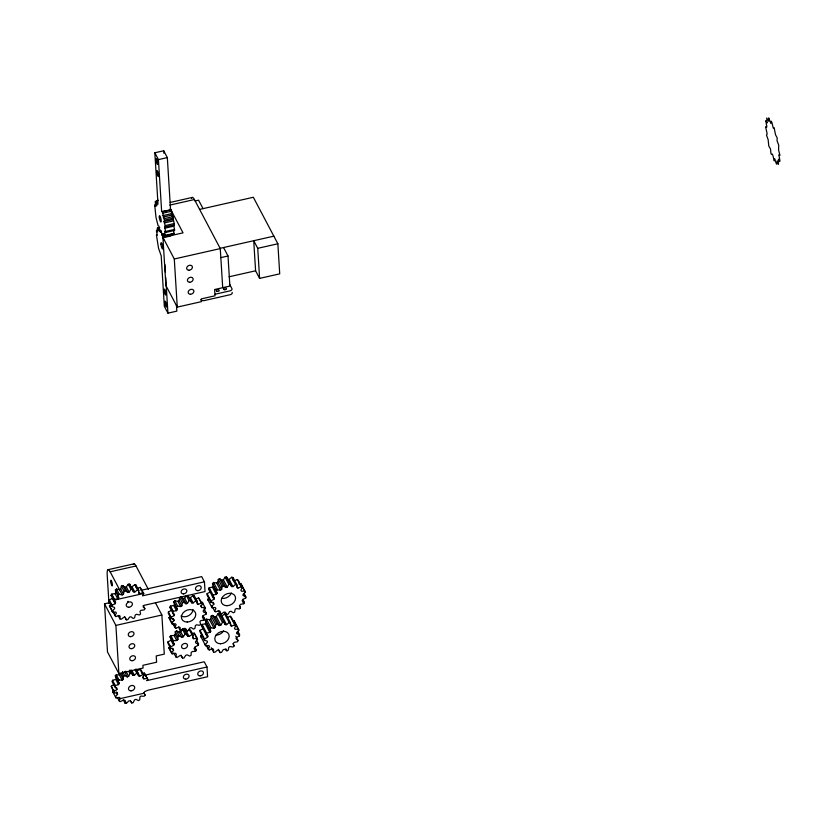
<?xml version="1.0" encoding="UTF-8"?>
<svg xmlns="http://www.w3.org/2000/svg" width="821" height="821" viewBox="0 0 821 821"><rect width="100%" height="100%" fill="white"/><g stroke="black" fill="none" stroke-linecap="round" stroke-linejoin="round"><path stroke-width="1.23" d="M163.605 239.65L162.907 235.524L162.26 235.863L161.214 231.522L160.762 230.66L160.218 231.563L158.905 226.114L158.104 225.765L156 217.401L154.717 205.137L156.944 204.634M174.38 224.903L173.672 225.026L174.616 230.414L165.729 232.425L164.775 227.037L174.38 224.903L174.226 223.548L171.24 209.796L161.645 211.5L158.432 159.613L154.83 152.778L163.718 150.766L167.33 157.601L170.532 209.488M145.204 675.119L204.224 661.777L206.984 667.011L207.59 676.74L148.088 690.194L144.64 691.641L143.921 692.801L145.112 695.161L144.137 696.259L140.986 696.095L139.857 697.008L139.796 699.79L138.472 700.57L135.896 699.328L134.531 699.872L133.228 702.653L131.76 702.981L130.149 700.867L128.764 700.939L126.403 703.299L125.018 703.135L124.618 700.457L123.417 700.067L120.369 701.637L119.281 701.001L120.153 698.168L119.312 697.368L116.048 697.912L115.412 696.906L117.424 694.361L117.085 693.263L114.088 692.708L114.006 691.477L116.859 689.599L117.054 688.378L114.786 686.797L115.279 685.545L118.522 684.611L119.24 683.462L118.05 681.091L119.035 679.993L122.185 680.157L123.314 679.244L123.376 676.463L121.713 673.323M182.57 658.144L181.338 655.805L179.953 655.589L177.09 657.447L175.889 656.964L176.341 654.132L175.417 653.311L172.153 653.844L171.517 652.849L173.539 650.294L173.323 649.083L170.522 648.159L170.645 646.907L173.672 645.316L174.226 644.044L172.646 641.899L173.477 640.729L176.72 640.524L177.89 639.528L175.222 634.459L175.284 631.677L176.607 630.897L179.183 632.139L181.862 637.209L183.329 636.757L185.023 634.079L186.49 633.915L187.711 636.265L189.097 636.48L191.96 634.623L193.161 635.105L192.709 637.927L193.633 638.759L196.907 638.215L197.533 639.22L195.511 641.776L195.726 642.987L198.528 643.91L198.415 645.162L195.377 646.753L194.823 648.026L196.404 650.17L195.572 651.34L192.33 651.546L191.16 652.541L191.088 655.322L189.774 656.092L187.198 654.85L185.72 655.302L184.027 657.98L182.57 658.144L180.959 655.107M177.89 639.528L177.962 636.747L175.284 631.677M143.254 605.559L144.906 608.7L144.178 609.9L140.914 610.321L139.981 611.388L140.596 613.995L139.437 614.96L136.491 614.282L135.239 615.032L134.572 617.874L133.156 618.449L130.991 616.766L129.595 617.094L127.758 619.722L126.301 619.824L125.244 617.392L123.909 617.248L121.18 619.27L119.907 618.88L120.112 616.078L119.055 615.483L115.843 616.592L112.2 610.537L113.082 611.358M135.896 586.964L136.029 585.096L134.767 584.706L132.037 586.728L130.703 586.584L129.636 584.152L128.189 584.254L126.352 586.882L124.956 587.22L122.781 585.537L121.375 586.112L120.708 588.944L123.468 594.178L122.206 594.938L119.271 594.25L116.51 589.016L115.351 589.981L118.717 597.821L117.793 598.889L114.53 599.309L113.791 600.52L115.597 602.501L115.135 603.712L112.046 605.18L111.851 606.442L114.56 607.509L114.642 608.679L112.19 610.957L112.569 612.086L115.771 612.066L116.397 613.02L114.961 615.771M136.029 585.096L138.79 590.33L138.595 593.131L139.642 593.727L142.854 592.618L143.747 593.45L142.495 595.841L204.439 581.832L205.045 591.561L143.716 605.426L143.111 606.709L144.906 608.7M171.774 609.161L171.404 610.372L168.387 611.994L168.284 613.246L171.045 618.48L173.867 619.373L174.042 620.522L171.733 622.913L172.205 624.001L175.437 623.796L176.135 624.699L174.894 627.49L175.858 628.25L179.019 626.977L180.138 627.501L180.138 630.271L181.451 630.59L184.068 628.445L185.423 628.506L186.675 630.836L188.132 630.651L189.795 627.962L191.19 627.562L193.51 629.091L194.895 628.445L195.357 625.623L196.568 624.802L199.595 625.304L200.704 624.299L199.883 621.764L200.735 620.666L204.008 620.06L204.665 618.829L203.003 615.688L206.081 614.149L206.184 612.887L203.977 608.7M171.045 618.48L171.148 617.228L168.387 611.994M203.013 628.732L199.996 630.343L199.893 631.595L204.439 640.216L207.261 641.109L207.436 642.258L205.127 644.639L205.599 645.727L208.832 645.532L209.529 646.435L208.288 649.216L209.252 649.975L212.413 648.713L213.532 649.237L213.532 652.007L214.845 652.315L217.462 650.17L218.817 650.242L220.069 652.572L221.526 652.387L223.189 649.698L224.585 649.288L226.904 650.827L228.289 650.181L228.751 647.348L229.962 646.538L232.99 647.04L234.098 646.024L233.277 643.49L234.129 642.391L237.402 641.796L238.059 640.565L235.781 636.254M210.494 590.833L210.125 592.054L207.108 593.665L207.005 594.917L210.823 602.173L213.645 603.066L213.819 604.215L211.52 606.596L211.982 607.684L215.225 607.478L215.923 608.382L214.671 611.173L215.636 611.932L218.807 610.66L219.915 611.183L219.925 613.954L221.229 614.272L223.846 612.127L225.2 612.189L226.463 614.519L227.92 614.344L229.582 611.655L230.968 611.245L233.287 612.774L234.673 612.127L235.134 609.305L236.356 608.494L239.373 608.997L240.481 607.981L239.66 605.446L240.522 604.348L243.796 603.743L244.442 602.522L242.8 599.412L245.859 597.832L244.33 593.47M204.439 640.216L204.542 638.964L199.996 630.343M210.823 602.173L210.925 600.91L207.108 593.665M238.059 640.565L236.089 638.707L236.458 637.496L239.475 635.875L239.578 634.623L237.874 631.39M175.222 634.459L174.042 635.454L170.809 635.649L169.978 636.829L171.558 638.964L171.004 640.236L167.966 641.827L167.853 643.089L170.522 648.159M115.956 592.588L115.032 593.655L111.769 594.076L111.03 595.287L112.836 597.267L112.374 598.478L109.285 599.946L109.09 601.208L111.851 606.442M171.148 617.228L174.165 615.617L174.534 614.395L172.564 612.548L173.221 611.317L176.494 610.711L177.346 609.613L176.525 607.078L177.634 606.062L180.661 606.575L181.872 605.754L179.111 600.52L179.573 597.698L180.959 597.052L183.278 598.581L186.039 603.815L187.434 603.414L189.097 600.726L190.554 600.541L191.806 602.871L193.161 602.932L195.778 600.787L197.091 601.105L197.091 603.876L198.21 604.4L201.371 603.127L202.335 603.887L201.094 606.678L201.792 607.581L205.024 607.376L205.496 608.464L203.187 610.855L203.362 611.994L206.184 612.887M181.872 605.754L182.334 602.932L179.573 597.698M204.542 638.964L207.559 637.342L207.929 636.131L205.958 634.274L206.615 633.053L209.889 632.447L210.74 631.349L209.919 628.814L211.028 627.798L214.055 628.301L215.266 627.49L210.73 618.87L211.182 616.048L212.567 615.401L214.886 616.93L219.433 625.551L220.828 625.14L222.491 622.451L223.948 622.277L225.2 624.607L226.555 624.668L229.172 622.523L230.485 622.831L230.485 625.602L231.604 626.136L234.765 624.863L235.73 625.623L234.488 628.414L235.186 629.317L238.418 629.112L238.89 630.2L236.581 632.581L236.756 633.73L239.578 634.623M210.925 600.91L213.953 599.299L214.312 598.088L212.352 596.231L212.998 594.999L216.272 594.404L217.124 593.306L216.313 590.771L217.411 589.755L220.439 590.258L221.66 589.447L217.832 582.192L218.294 579.369L219.679 578.723L221.998 580.252L225.816 587.497L227.212 587.097L228.874 584.408L230.332 584.224L231.594 586.553L232.948 586.625L235.555 584.48L236.869 584.788L236.879 587.559L237.987 588.082L241.158 586.81L242.113 587.569L240.871 590.361L241.569 591.264L244.812 591.058L245.274 592.157L242.965 594.537L243.149 595.687L245.961 596.58M215.266 627.49L215.728 624.658L211.182 616.048M221.66 589.447L222.111 586.615L218.294 579.369M123.468 594.178L124.135 591.346L121.375 586.112M164.775 227.037L165.483 226.914L164.077 221.557L164.446 220.161L162.342 211.808L161.645 211.5M203.064 615.76L202.695 616.982L204.665 618.829M242.842 599.453L242.472 600.664L244.442 602.522M135.783 670.562L136.994 670.952L140.042 669.392L141.12 670.018L143.88 675.252L143.008 678.084L143.849 678.885L147.123 678.341L147.749 679.347L146.733 680.63L206.984 667.011M157.54 201.196L155.313 201.699L155.662 206.307L154.717 205.137M173.58 230.003L174.021 233.852L165.124 235.863L164.785 231.255L165.729 232.425M123.314 679.244L120.554 674.01L119.425 674.924L116.274 674.759L115.289 675.857L116.49 678.218L115.761 679.378L112.518 680.301L112.025 681.563L114.786 686.797M122.483 671.496L124.689 675.693L127.276 676.925L128.63 676.381L129.944 673.61L131.401 673.271L133.023 675.396L134.408 675.314L136.768 672.963L138.144 673.128L138.544 675.796L139.755 676.186L142.792 674.626L143.88 675.252M174.165 615.617L169.803 607.304L170.46 606.083L173.734 605.477L174.586 604.379L173.765 601.844L174.873 600.828L177.9 601.331L179.111 600.52M213.953 599.299L208.524 588.975L209.181 587.754L212.444 587.148L213.306 586.05L212.485 583.515L213.593 582.5L216.621 583.002L217.832 582.192M207.559 637.342L201.412 625.653L202.069 624.432L205.342 623.827L206.194 622.729L205.383 620.194L206.482 619.178L209.509 619.681L210.73 618.87M183.278 598.581L184.674 598.181L186.336 595.482L189.097 600.726M221.998 580.252L223.394 579.852L225.046 577.153L226.514 576.978L231.594 586.553M214.886 616.93L216.282 616.53L217.945 613.831L219.402 613.656L220.664 615.986L222.019 616.048L224.626 613.903L225.939 614.221L230.485 622.831M179.183 632.139L180.661 631.688L182.354 629.009L183.812 628.845L187.711 636.265M122.781 585.537L125.541 590.771L127.717 592.454L129.113 592.115L130.95 589.488L132.397 589.396L133.464 591.818L134.798 591.962L137.528 589.94L138.79 590.33M116.048 697.912L112.651 691.672L113.996 689.968M171.517 652.849L168.849 647.769L170.193 646.065M172.205 624.001L168.972 617.669L170.511 616.078M208.154 600.438L207.692 599.34L209.232 597.76M201.053 637.117L200.581 636.018L202.12 634.438M159.756 227.458L157.273 228.217L157.57 231.943L156.565 230.219L156.462 231.019L157.242 235.34L156.411 234.847L158.504 248.127L161.203 255.854L164.323 306.315L167.936 313.15L176.823 311.138L176.433 304.755M112.569 612.086L109.429 605.724L111.071 604.205M118.717 597.821L118.111 595.215L119.271 594.25M191.806 602.871L187.793 595.307L189.046 597.637L190.4 597.698L193.017 595.553L194.331 595.872L197.091 601.105M227.766 579.308L229.121 579.369L231.738 577.225L233.051 577.543L236.869 584.788M114.088 692.708L111.246 686.243L114.098 684.355L116.859 689.599M183.812 628.845L185.033 631.185L186.418 631.4L189.282 629.543L190.493 630.035L193.161 635.105M116.51 589.016L119.445 589.694L120.708 588.944M123.376 676.463L124.689 675.693M177.962 636.747L179.286 635.977L181.862 637.209M182.334 602.932L183.719 602.286L186.039 603.815M222.111 586.615L223.497 585.968L225.816 587.497M215.728 624.658L217.113 624.011L219.433 625.551M124.135 591.346L125.541 590.771M242.113 587.569L238.295 580.324L237.331 579.564L234.17 580.837L233.051 580.314M195.449 599.166L198.61 597.893L202.335 603.887M227.058 617.515L230.229 616.243L231.183 617.002L235.73 625.623M137.959 588.123L140.093 587.384L143.747 593.45L114.006 600.172M158.432 159.613L167.33 157.601M155.313 201.699L156.349 203.988L156.318 200.817L158.545 200.314M170.142 202.438L192.371 197.409M154.697 206.153L156.924 205.65M169.783 205.106L194.413 199.544L220.274 248.589L222.696 287.699M194.998 200.991L198.59 200.18L203.044 208.637M162.342 211.808L171.24 209.796L171.62 216.015M162.753 213.203L171.651 211.192M162.784 215.656L171.681 213.645M163.143 217.072L172.041 215.061M199.452 209.447L253.33 197.266L277.857 243.775L279.715 273.855L259.6 278.401L255.588 270.797L253.73 240.707L257.743 248.322L259.6 278.401M164.128 218.673L173.026 216.662M164.446 220.161L173.334 218.15M164.077 221.557L172.974 219.546M164.303 222.953L173.2 220.941M165.329 225.559L174.226 223.548M164.847 228.197L173.744 226.186M165.75 231.409L174.637 229.398M165.319 235.34L174.216 233.328M163.358 236.787C186.141 228.649 161.758 242.759 162.825 233.657L162.332 235.422L160.711 230.619L160.454 232.251L159.161 228.423L158.556 230.65L157.54 227.961M223.558 247.532L228.012 255.988L229.88 286.067L214.62 289.515L215.01 295.796L201.309 298.895L201.484 301.635L177.274 307.116L165.893 285.523L162.917 237.392L183.032 232.846L170.286 208.678M219.966 248.342L273.845 236.161M162.917 237.392L174.298 258.984L220.274 248.589M257.743 248.322L277.857 243.775M220.828 257.609L228.012 255.988M229.038 276.8L255.588 270.797M215.153 294.205L229.931 290.87A2.976 1.786 -3.5 0 0 231.891 288.551L229.511 284.045M108.033 569.702L133.967 563.832M108.967 603.548L107.182 574.669A12.048 2.514 77.3 0 1 110.147 571.806L136.009 565.967L148.355 589.375M140.976 590.32L201.679 576.599L204.439 581.832M155.405 602.747L161.87 615.011L164.292 654.121L156.216 655.938L156.606 662.219L142.916 665.318L143.08 668.058L118.871 673.538L107.489 651.946L104.513 603.815L110.425 602.481M104.513 603.815L115.894 625.407L161.87 615.011M120.01 698.65L144.127 693.201M142.177 673.466L144.363 673.107L147.749 679.347M192.042 633.504L194.228 633.145L197.533 639.22M238.829 583.947L240.984 583.813L244.812 591.058M156.318 200.817L158.001 204.244L154.83 152.778M208.524 588.975L209.837 590.217M201.412 625.653L203.382 627.511M169.803 607.304L171.117 608.546M117.393 692.934L116.551 692.134L117.66 694.227M173.375 619.465L172.677 618.562L173.785 620.655M112.651 691.672L113.288 692.678M168.849 647.769L172.153 653.844M245.274 592.157L240.984 583.813M237.331 579.564L241.158 586.81M244.227 594.722L245.859 597.832M235.801 583.936L237.987 588.082M231.738 577.225L235.555 584.48M242.154 600.644L243.796 603.743M229.121 579.369L232.948 586.625M226.514 576.978L230.332 584.224M225.046 577.153L228.874 584.408M239.383 605.908L240.481 607.981M223.394 579.852L227.212 587.097M219.679 578.723L223.497 585.968M216.621 583.002L220.439 590.258M238.418 629.112L233.882 620.491L238.89 630.2M213.593 582.5L217.411 589.755M230.229 616.243L234.765 624.863M212.485 583.515L216.313 590.771M213.306 586.05L217.124 593.306M237.772 632.642L239.475 635.875M212.444 587.148L216.272 594.404M225.365 612.445L226.463 614.519M229.326 621.825L231.604 626.136M224.626 613.903L229.172 622.523M209.181 587.754L212.998 594.999M213.224 596.015L214.312 598.088M220.141 612.199L221.229 614.272M222.019 616.048L226.555 624.668M218.283 610.855L219.925 613.954M219.402 613.656L225.2 624.607M212.731 602.142L213.819 604.215M217.945 613.831L222.491 622.451M232.959 643.869L234.098 646.024M211.941 606.001L214.671 611.173M207.692 599.34L211.982 607.684M216.282 616.53L220.828 625.14M212.567 615.401L217.113 624.011M205.496 608.464L202.264 602.142L202.736 603.23M225.765 648.672L226.904 650.827M198.61 597.893L201.371 603.127M209.509 619.681L214.055 628.301M204.983 612.056L206.081 614.149M200.683 605.488L201.792 607.581M206.482 619.178L211.028 627.798M196.547 601.259L198.21 604.4M193.017 595.553L195.778 600.787M205.383 620.194L209.919 628.814M206.194 622.729L210.74 631.349M202.356 616.92L204.008 620.06M205.342 623.827L209.889 632.447M218.365 649.339L220.069 652.572M190.4 597.698L193.161 602.932M202.069 624.432L206.615 633.053M206.789 633.976L207.929 636.131M211.264 647.697L213.532 652.007M184.674 598.181L187.434 603.414M206.974 645.675L209.252 649.975M180.959 597.052L183.719 602.286M206.02 644.916L208.288 649.216M200.581 636.018L205.599 645.727M177.9 601.331L180.661 606.575M194.228 633.145L196.907 638.215M196.383 639.846L198.528 643.91M197.338 643.13L198.415 645.162M174.873 600.828L177.634 606.062M189.282 629.543L191.96 634.623M192.566 636.727L193.633 638.759M173.765 601.844L176.525 607.078M174.586 604.379L177.346 609.613M173.734 605.477L176.494 610.711M185.577 628.742L186.675 630.836M186.418 631.4L189.097 636.48M194.793 647.122L196.404 650.17M193.961 648.292L195.572 651.34M170.46 606.083L173.221 611.317M182.354 629.009L185.023 634.079M178.485 627.131L180.138 630.271M180.661 631.688L183.329 636.757M172.944 618.429L174.042 620.522M173.642 624.063L175.858 628.25M172.133 622.256L174.894 627.49M176.607 630.897L179.286 635.977M168.972 617.669L171.733 622.913M174.042 635.454L176.72 640.524M170.809 635.649L173.477 640.729M171.558 638.964L174.226 644.044M169.978 636.829L172.646 641.899M171.004 640.236L173.672 645.316M172.472 648.262L173.539 650.294M140.093 587.384L142.854 592.618M167.966 641.827L170.645 646.907M173.744 652.9L175.889 656.964M134.767 584.706L137.528 589.94M138.544 591.633L139.642 593.727M132.037 586.728L134.798 591.962M129.636 584.152L132.397 589.396M130.703 586.584L133.464 591.818M128.189 584.254L130.95 589.488M126.352 586.882L129.113 592.115M124.956 587.22L127.717 592.454M110.147 571.806L119.414 589.386M119.445 589.694L122.206 594.938M115.351 589.981L118.111 595.215M115.032 593.655L117.793 598.889M124.648 616.684L126.301 619.824M111.769 594.076L114.53 599.309M113.38 598.314L115.597 602.501M111.03 595.287L113.791 600.52M112.374 598.478L115.135 603.712M118.255 615.74L119.907 618.88M109.285 599.946L112.046 605.18M113.637 612.404L115.843 616.592M109.429 605.724L112.19 610.957M144.363 673.107L147.123 678.341M140.042 669.392L142.792 674.626M142.751 676.791L143.849 678.885M135.937 668.93L139.755 676.186M137.446 673.702L138.544 675.796M135.106 669.823L136.768 672.963M144.014 693.068L145.112 695.161M131.647 670.08L134.408 675.314M130.262 670.162L133.023 675.396M129.749 670.131L131.401 673.271M128.835 671.516L129.944 673.61M125.87 671.147L128.63 676.381M124.515 671.691L127.276 676.925M119.425 674.924L122.185 680.157M130.662 700.888L131.76 702.981M116.274 674.759L119.035 679.993M115.289 675.857L118.05 681.091M116.49 678.218L119.24 683.462M115.761 679.378L118.522 684.611M124.741 700.149L126.403 703.299M123.366 699.995L125.018 703.135M112.518 680.301L115.279 685.545M116.325 692.267L117.424 694.361M117.629 697.86L119.281 701.001M111.246 686.243L114.006 691.477M165.124 235.863L164.097 233.585L164.118 236.746M174.298 258.984L177.274 307.116M163.718 150.766L163.872 153.27M164.929 264.598L165.401 272.264M165.719 277.375L167.936 313.15M115.894 625.407L118.871 673.538M233.051 577.543L233.051 579.39M194.331 595.872L194.331 597.719M231.368 592.936A7.533 5.819 -27.8 0 1 221.578 598.324M223.661 630.846A7.533 5.819 -27.8 0 1 215.82 635.136M191.621 198.487A12.048 2.514 77.3 0 1 194.413 199.544M133.361 564.479A12.048 2.514 77.3 0 1 136.009 565.967M128.117 601.331A3.243 2.514 -27.8 0 1 127.553 601.649M193.017 609.48A7.533 5.819 -27.8 0 1 188.625 615.658A7.533 5.819 -27.8 0 1 181.02 615.966M200.735 299.757A2.976 1.786 -3.5 0 0 204.306 300.568L230.167 294.718A2.976 1.786 -3.5 0 0 232.127 292.409M766.691 126.075L766.67 127.368L765.583 126.721L767.173 133.905L766.475 134.962L768.138 139.652L768.805 146.066L770.529 149.073L770.847 152.839L771.432 154.492L772.294 154.04L772.869 155.405L774.254 160.875L774.655 158.792L776.338 163.8L776.851 164.231L777.148 160.875L778.482 164.405L778.431 159.192L779.745 161.45L779.878 160.393L778.862 154.738L779.95 155.385L778.565 149.925L778.739 145.235L777.005 140.576L777.21 137.979L775.537 134.788L774.1 127.614L773.249 128.066L771.873 122.37L771.278 121.241L770.878 123.324L768.682 117.875L768.805 121.272L766.701 118.039L767.101 122.924L765.788 120.656L766.691 126.075M226.996 605.713A7.533 5.819 -27.8 0 0 235.175 596.262A7.533 5.819 -27.8 0 0 222.953 596.467A7.533 5.819 -27.8 0 0 226.996 605.713M220.603 643.756A7.533 5.819 -27.8 0 0 228.792 634.315A7.533 5.819 -27.8 0 0 216.559 634.51A7.533 5.819 -27.8 0 0 220.603 643.756M189.733 282.25A3.017 2.33 -27.8 0 0 193.007 278.473A3.017 2.33 -27.8 0 0 188.112 278.555A3.017 2.33 -27.8 0 0 189.733 282.25M188.984 270.222A3.017 2.33 -27.8 0 0 192.258 266.435A3.017 2.33 -27.8 0 0 187.362 266.517A3.017 2.33 -27.8 0 0 188.984 270.222M190.472 294.277A3.017 2.33 -27.8 0 0 193.746 290.501A3.017 2.33 -27.8 0 0 188.851 290.583A3.017 2.33 -27.8 0 0 190.472 294.277M110.712 581.596A2.863 0.595 77.3 0 0 112.138 585.866A2.863 0.595 77.3 0 0 111.81 581.761A2.863 0.595 77.3 0 0 110.712 581.596M131.329 648.672A3.017 2.33 -27.8 0 0 134.603 644.896A3.017 2.33 -27.8 0 0 129.708 644.978A3.017 2.33 -27.8 0 0 131.329 648.672M130.58 636.644A3.017 2.33 -27.8 0 0 133.854 632.858A3.017 2.33 -27.8 0 0 128.959 632.94A3.017 2.33 -27.8 0 0 130.58 636.644M132.068 660.71A3.017 2.33 -27.8 0 0 135.342 656.923A3.017 2.33 -27.8 0 0 130.447 657.005A3.017 2.33 -27.8 0 0 132.068 660.71M197.799 590.648A3.017 2.33 -27.8 0 0 201.073 586.871A3.017 2.33 -27.8 0 0 196.178 586.953A3.017 2.33 -27.8 0 0 197.799 590.648M183.432 593.901A3.017 2.33 -27.8 0 0 186.706 590.114A3.017 2.33 -27.8 0 0 181.81 590.196A3.017 2.33 -27.8 0 0 183.432 593.901M128.712 607.263A3.243 2.514 -27.8 0 0 132.243 603.189A3.243 2.514 -27.8 0 0 126.968 603.281A3.243 2.514 -27.8 0 0 128.712 607.263M200.047 675.868A3.017 2.33 -27.8 0 0 203.321 672.091A3.017 2.33 -27.8 0 0 198.425 672.173A3.017 2.33 -27.8 0 0 200.047 675.868M185.679 679.121A3.017 2.33 -27.8 0 0 188.953 675.334A3.017 2.33 -27.8 0 0 184.068 675.416A3.017 2.33 -27.8 0 0 185.679 679.121M131.001 690.872A3.274 2.535 -27.8 0 0 134.562 686.767A3.274 2.535 -27.8 0 0 129.236 686.849A3.274 2.535 -27.8 0 0 131.001 690.872M187.209 622.031A7.533 5.819 -27.8 0 0 195.398 612.579A7.533 5.819 -27.8 0 0 183.165 612.784A7.533 5.819 -27.8 0 0 187.209 622.031M183.945 648.641A3.161 2.442 -27.8 0 0 187.383 644.68A3.161 2.442 -27.8 0 0 182.252 644.762A3.161 2.442 -27.8 0 0 183.945 648.641M216.949 291.301A1.509 0.903 -3.5 0 0 219.217 290.449A1.509 0.903 -3.5 0 0 216.98 289.741A1.509 0.903 -3.5 0 0 216.949 291.301M224.246 289.659A1.509 0.903 -3.5 0 0 226.514 288.797A1.509 0.903 -3.5 0 0 224.277 288.089A1.509 0.903 -3.5 0 0 224.246 289.659M164.898 302.569A3.017 0.626 77.3 0 0 166.386 307.064A3.017 0.626 77.3 0 0 166.047 302.744A3.017 0.626 77.3 0 0 164.898 302.569M164.149 290.542A3.017 0.626 77.3 0 0 165.647 295.037A3.017 0.626 77.3 0 0 165.298 290.706A3.017 0.626 77.3 0 0 164.149 290.542M160.947 244.124A3.274 0.688 77.3 0 0 162.579 249.02A3.274 0.688 77.3 0 0 162.199 244.309A3.274 0.688 77.3 0 0 160.947 244.124M156.072 159.982A3.017 0.626 77.3 0 0 157.57 164.477A3.017 0.626 77.3 0 0 157.221 160.157A3.017 0.626 77.3 0 0 156.072 159.982M156.821 172.02A3.017 0.626 77.3 0 0 158.309 176.515A3.017 0.626 77.3 0 0 157.971 172.194A3.017 0.626 77.3 0 0 156.821 172.02M159.284 217.165A3.243 0.677 77.3 0 0 160.895 222.019A3.243 0.677 77.3 0 0 160.526 217.349A3.243 0.677 77.3 0 0 159.284 217.165"/></g></svg>
